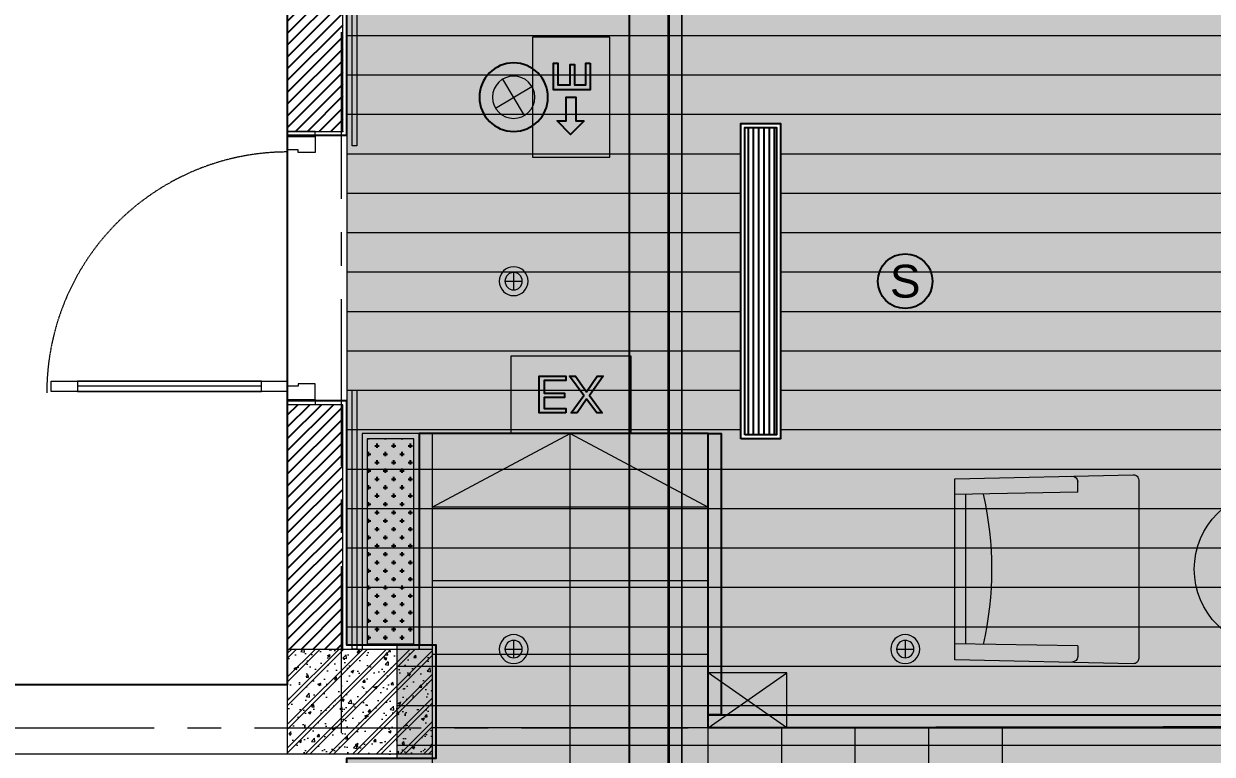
# Model space of a CAD drawing. Header units: millimetres. Extents: x -343543 to 400519, y -115663 to 104219.
# Drawn here: x -255463 to -250941, y -44100 to -41321 of the extents above; entities that cross this region are included whole.
import ezdxf
from ezdxf.enums import TextEntityAlignment as Align
from ezdxf.xclip import XClip

# ---------------------------------------------------------------- set-up
doc = ezdxf.new("R2010")
doc.units = ezdxf.units.MM
doc.header["$XCLIPFRAME"] = 0
for name, pattern in [("$0$02'TUONG Xay$0$HIDDEN", [0.375, 0.25, -0.125]), ('HIDDEN2', [0.1875, 0.125, -0.0625]), ('XREF MAT BANG TUONG XAY$0$01.Xref _MB T2-Mai$0$$0$HIDDEN', [9.524999999999999, 6.35, -3.175]), ('XREF MAT BANG TUONG XAY$0$CENTER', [50.800000000000004, 31.75, -6.35, 6.35, -6.35])]:
    doc.linetypes.add(name, pattern=pattern)
doc.layers.get('0').update_dxf_attribs({"color": 231, "lineweight": 0})
doc.layers.get('DefPoints').update_dxf_attribs({"color": 191})
for name, color, linetype, lineweight in [('1-INNO-E-Emergency', 1, 'EME', 5), ('A-CLNG', 157, 'Continuous', 25), ('A-OPEN', 20, 'Continuous', 9), ('A-PATT', 252, 'Continuous', 9), ('A-SYMBOLS', 10, 'Continuous', 13), ('E-EX', 3, 'Continuous', 25), ('fix lighting', 2, 'Continuous', 5), ('ID-lighting loose', 2, 'Continuous', 5), ('SME-MEP-XREF-ARCH', 8, 'Continuous', 5), ('XREF MAT BANG TUONG XAY$0$$0$A-FINE', 8, 'Continuous', 25), ('XREF MAT BANG TUONG XAY$0$01.Xref _MB T1$0$A-WALL-INT', 8, 'Continuous', 9), ('XREF MAT BANG TUONG XAY$0$01.Xref _MB T2-Mai$0$$0$A-DOOR', 8, 'Continuous', 9), ('XREF MAT BANG TUONG XAY$0$01.Xref _MB T2-Mai$0$$0$A-FNSH', 8, 'Continuous', 9), ('XREF MAT BANG TUONG XAY$0$01.Xref _MB T2-Mai$0$$0$A-HIDD-LO', 8, 'XREF MAT BANG TUONG XAY$0$01.Xref _MB T2-Mai$0$$0$HIDDEN', 9), ('XREF MAT BANG TUONG XAY$0$01.Xref _MB T2-Mai$0$A-FURN', 8, 'Continuous', 5), ('XREF MAT BANG TUONG XAY$0$01.Xref _MB T2-Mai$0$A-SYMBOLS', 8, 'Continuous', 13), ('XREF MAT BANG TUONG XAY$0$A-FINE', 8, 'Continuous', 25), ('XREF MAT BANG TUONG XAY$0$A-GRID', 8, 'XREF MAT BANG TUONG XAY$0$CENTER', 15), ('XREF MAT BANG TUONG XAY$0$A-WALL-INT', 8, 'Continuous', 9), ('XREF MAT BANG TUONG XAY$0$xref_IKIGAI_Cot$0$A-FNSH', 8, 'Continuous', 9), ('XREF MAT BANG TUONG XAY$0$xref_IKIGAI_Cot$0$A-PATT', 8, 'Continuous', 5)]:
    doc.layers.add(name, color=color, linetype=linetype, lineweight=lineweight)
doc.layers.add('A-BaoChay', color=4, linetype='Continuous', lineweight=25, true_color=0x00ffff)
for name, color, linetype in [('A-TEXT', 255, 'Continuous'), ('AC - SAG', 160, 'Continuous'), ('XREF MAT BANG TUONG XAY$0$A-FNSH', 8, 'Continuous'), ('XREF MAT BANG TUONG XAY$0$A-FURN', 8, 'Continuous'), ('XREF MAT BANG TUONG XAY$0$A-PATT', 8, 'Continuous')]:
    doc.layers.add(name, color=color, linetype=linetype)
doc.styles.add('LHP', font='arial.ttf')
doc.styles.add('ROMANSssss', font='vntimeh.shx', dxfattribs={"width": 0.7})
doc.linetypes.add('EME', pattern='A,2463.214661,-165.6529,["E",ROMANSssss,S=300,R=360,X=0,Y=-153.361507],-321.423057,2528.257516', length=5478.548134000001)

# ---------------------------------------------------------------- blocks, each defined once
blk = doc.blocks.new('XREF MAT BANG TUONG XAY$0$xref_IKIGAI_Cot')
at = {"layer": 'XREF MAT BANG TUONG XAY$0$xref_IKIGAI_Cot$0$A-PATT'}
h = blk.add_hatch(dxfattribs=at)
h.set_pattern_fill('BT-01', color=8, scale=15, pattern_type=2)
h.set_pattern_definition([(49.99999999999999, (330, 180.0000000000013), (107.589027390113, -9.412820247389266), [11.25, -123.75]), (355, (330, 180.0000000000013), (-20.81270004195, 112.8288200550018), [9, -99]), (100.4514, (338.9657520000001, 179.2155990000012), (86.77640725710323, 103.415931309143), [9.5610285, -105.1713168]), (46.18420000000001, (330, 210.0000000000013), (160.0861572938467, -24.82785214935271), [16.875, -185.625]), (96.6356, (343.3405117500001, 207.9310039500012), (140.1994058323055, 146.1176806350663), [14.3415432, -157.75695]), (351.1842, (330, 210.0000000000013), (140.1992917700441, 146.1177901387987), [13.5, -148.5]), (21, (345, 202.5000000000013), (89.53605781776925, -60.39283359980082), [11.25, -123.75]), (326.0000000000001, (345, 202.5000000000013), (36.49729978823726, 108.772506757028), [9, -99]), (71.4514, (352.46133495, 197.4672591000013), (126.0333942872235, 48.37957450649286), [9.5610285, -105.1713168]), (37.50000000000001, (330, 180.0000000000013), (1.8239782975936, 49.93407807469672), [0, -97.8, 0, -100.5, 0, -99.375]), (7.499999999999999, (330, 180.0000000000013), (39.46043061632229, 59.16175678235403), [0, -57.3, 0, -95.55, 0, -37.875]), (327.5, (296.5500000000002, 180.0000000000013), (80.07336542586135, -3.383230760156963), [0, -37.5, 0, -117, 0, -155.25]), (317.5, (281.5500000000002, 180.0000000000013), (87.47792540135794, 15.01574734984766), [0, -48.75, 0, -77.69999999999999, 0, -110.25]), (45, (330, 180.0000000000013), (-45.07805730064241, 45.07805730064241), []), (45, (330, 198.3750000000013), (-45.07805730064241, 45.07805730064241), [])])
h.paths.add_polyline_path([(8394.99999848369, -43700.0000021401), (8944.99999848369, -43700.0000021401), (8944.99999848369, -44100.0000021401), (8394.99999848369, -44100.0000021401)])
at = {"layer": 'XREF MAT BANG TUONG XAY$0$A-GRID', "color": 8, "ltscale": 20}
for points in [[(8600.000000000018, -54179.12710625317), (8600.000000000018, -27075.5645158748)], [(-2907.525181142613, -44000), (42750.0013740146, -44000)]]:
    blk.add_lwpolyline(points, dxfattribs=at)
at = {"layer": 'XREF MAT BANG TUONG XAY$0$xref_IKIGAI_Cot$0$A-FNSH', "color": 8}
for p, q in [((9994.99999848369, -44000.00010076491), (10294.99999848369, -43790.00010076491)), ((10294.99999848369, -44000.00010076491), (9994.99999848369, -43790.00010076491))]:
    blk.add_line(p, q, dxfattribs=at)
at = {"layer": 'XREF MAT BANG TUONG XAY$0$xref_IKIGAI_Cot$0$A-FNSH', "color": 8, "elevation": 2.819613635020082e-10}
blk.add_lwpolyline([(8394.99999848369, -43700.0000021401), (8944.99999848369, -43700.0000021401), (8944.99999848369, -44100.0000021401), (8394.99999848369, -44100.0000021401)], close=True, dxfattribs=at)
at = {"layer": 'XREF MAT BANG TUONG XAY$0$xref_IKIGAI_Cot$0$A-FNSH', "color": 8}
blk.add_lwpolyline([(9994.99999848369, -44000.00010076491), (10294.99999848369, -44000.00010076491), (10294.99999848369, -43790.00010076491), (9994.99999848369, -43790.00010076491)], close=True, dxfattribs=at)
blk = doc.blocks.new('*U159')
at = {"color": 8}
blk.add_line((-70.00000000000068, -99.99999999999956), (-70.00000000000819, -800.0000001660585), dxfattribs=at)
for points in [[(-1020.000000166058, 105.0000002780025), (-960.0000001660583, 105.0000002780022), (-960.0000001660587, 40.00000000000881), (-970.0000001660587, 40.00000000000886), (-970.000000166059, 8.919129299178178e-12), (-1020.000000166059, 9.19486963903455e-12)], [(-19.99999999999932, 105.0000002779934), (-79.99999999999909, 105.0000002779937), (-79.99999999999977, 40.0000000000005), (-69.99999999999977, 40.00000000000043), (-70, 4.315112108875664e-13), (-20, 1.273491616007914e-13)], [(-50, 2.899511945715738e-13), (-50.00000000000909, -900.0000001660585), (-90.0000000000091, -900.0000001660585), (-90, 5.304386630579539e-13)], [(-50.00000000000045, -99.99999999999969), (-90.00000000000068, -99.99999999999952), (-90.00000000000819, -800.0000001660585), (-50.00000000000819, -800.0000001660585)]]:
    blk.add_lwpolyline(points, close=True, dxfattribs=at)
at = {"layer": 'XREF MAT BANG TUONG XAY$0$01.Xref _MB T2-Mai$0$$0$A-FNSH', "color": 8}
for points in [[(-1020.000000166058, 105.0000002780025), (-1040.000000166058, 105.0000002780026), (-1040.000000166059, 9.293797091204938e-12), (-1020.000000166059, 9.19486963903455e-12)], [(-19.99999999999932, 105.0000002779934), (6.821210263296962e-13, 105.0000002779933), (0, 0), (-20, 1.273491616007914e-13)]]:
    blk.add_lwpolyline(points, close=True, dxfattribs=at)
at = {"layer": 'XREF MAT BANG TUONG XAY$0$01.Xref _MB T2-Mai$0$$0$A-HIDD-LO', "color": 8, "ltscale": 0.3}
blk.add_arc((-45.0000000041516, 2.510084768343182e-13), 916.6666668188878, 179.9999999999994, 270, dxfattribs=at)
blk = doc.blocks.new('XREF MAT BANG TUONG XAY$0$01.Xref _MB T2-Mai$0$thang bo T2')
at = {"layer": 'XREF MAT BANG TUONG XAY$0$01.Xref _MB T2-Mai$0$A-FURN', "color": 8}
for p, q in [((1049.999617617141, 1219.999926021075), (-50.00000306394941, 1219.999926021075)), ((-50.00000306394941, 1219.999926021075), (-50.00000100457692, 400)), ((-3.063949407078326e-06, 1219.999458736696), (2.385859261266887e-06, -950.0005645014826)), ((1050.000002260364, 1219.999499695878), (1050.000002260364, 99.9994996958776)), ((1050.000002260364, 939.9994996958776), (-2.360669896006584e-06, 939.9994996958776)), ((1050.000002260364, 659.9994996958776), (2.260363544337451e-06, 659.9994996958776)), ((1050.000002260364, 379.9994996958776), (2.260363544337451e-06, 379.9994996958776)), ((1050.000002260364, 99.9994996958776), (2.260363544337451e-06, 99.9994996958776))]:
    blk.add_line(p, q, dxfattribs=at)
at = {"layer": 'XREF MAT BANG TUONG XAY$0$01.Xref _MB T2-Mai$0$A-FURN', "color": 8, "elevation": -3.92686548939536e-10}
for points in [[(1050.000002260291, -900.000552014295), (1050.000002260291, 99.99944798570505)], [(5250.000002260291, -900.000552014295), (5250.000002260291, 99.99944798570505), (1050.000002260291, 99.99944798570505)], [(1330.000002260291, -900.000552014295), (1330.000002260291, 99.99944798570505)], [(1610.000002260291, -900.000552014295), (1610.000002260291, 99.99944798570505)], [(1890.000002260291, -900.000552014295), (1890.000002260291, 99.99944798570505)], [(2170.000002260291, -900.000552014295), (2170.000002260291, 99.99944798570505)]]:
    blk.add_lwpolyline(points, dxfattribs=at)
at = {"layer": 'XREF MAT BANG TUONG XAY$0$01.Xref _MB T2-Mai$0$A-SYMBOLS', "color": 8, "ltscale": 500}
for points, elevation in [([(-2.360669896006584e-06, 939.9994996958776), (525.000002260349, 1219.999926021075), (1050.000002260364, 939.9994996958776)], -2.188071040305039e-10), ([(5250.000002260291, -400.000552014295), (525.000002260349, -400.000552014295), (525.000002260349, 1219.999926021075)], -3.92686548939536e-10)]:
    blk.add_lwpolyline(points, dxfattribs=dict(at, elevation=elevation))
blk = doc.blocks.new('XREF MAT BANG TUONG XAY$0$nnnngf')
at = {"layer": 'XREF MAT BANG TUONG XAY$0$01.Xref _MB T1$0$A-WALL-INT', "color": 8}
for points in [[(-72.5021859338558, 1420.000418771473), (-90.5021859338558, 1420.000418771473), (-90.5021859341723, -49.99996548594208), (-72.5021859341723, -49.99996548594208)], [(-72.49999511547139, -979.9997063299743), (-90.49999511547139, -979.9997063299743), (-90.4999951157879, -1964.999583983117), (-72.4999951157879, -1964.999583983117)]]:
    blk.add_lwpolyline(points, close=True, dxfattribs=at)
blk = doc.blocks.new('*U251')
at = {"layer": 'XREF MAT BANG TUONG XAY$0$A-PATT'}
h = blk.add_hatch(dxfattribs=at)
h.set_pattern_fill('ANSI31', color=8, scale=10)
h.set_pattern_definition([(45, (36976.78975976033, -11293.56439682681), (-22.45064030267288, 22.45064030267288), [])])
h.paths.add_polyline_path([(-38.69831128977239, 47.5), (1491.301810518271, 47.5), (1491.301810518271, -162.5), (-38.69831128977239, -162.5)])
at = {"layer": 'XREF MAT BANG TUONG XAY$0$A-WALL-INT', "color": 8}
blk.add_lwpolyline([(-38.69831128977239, 47.5), (1491.301810518271, 47.5), (1491.301810518271, -162.5), (-38.69831128977239, -162.5)], close=True, dxfattribs=at)
blk = doc.blocks.new('*U256')
at = {"layer": 'XREF MAT BANG TUONG XAY$0$A-PATT'}
h = blk.add_hatch(dxfattribs=at)
h.set_pattern_fill('ANSI31', color=8, scale=10)
h.set_pattern_definition([(45, (36376.78950572913, -11293.56439682681), (-22.45064030267288, 22.45064030267288), [])])
h.paths.add_polyline_path([(-38.69831128977239, 47.5), (891.301556487073, 47.5), (891.301556487073, -162.5), (-38.69831128977239, -162.5)])
at = {"layer": 'XREF MAT BANG TUONG XAY$0$A-WALL-INT', "color": 8}
blk.add_lwpolyline([(-38.69831128977239, 47.5), (891.301556487073, 47.5), (891.301556487073, -162.5), (-38.69831128977239, -162.5)], close=True, dxfattribs=at)
blk = doc.blocks.new('XREF MAT BANG TUONG XAY$0$NNNN')
at = {"layer": 'XREF MAT BANG TUONG XAY$0$A-FURN', "color": 8, "xscale": -1, "rotation": 270}
for name, p in [('*U251', (162.5012265083042, 5666.42670492726)), ('*U256', (162.4939065321068, 3696.426824423026))]:
    blk.add_blockref(name, p, dxfattribs=at)
blk = doc.blocks.new('XREF MAT BANG NOI THAT$0$YLD.Studio-05-90')
at = {"color": 8}
for p, q in [((-292.7676709034349, 231.4373048227299), (-284.2500000005966, 700.0000000000382)), ((291.5726442315936, 231.437304822728), (284.2499999982392, 700.0000000000382)), ((-285.0025550453429, 658.6014505538606), (284.8969717962245, 658.6014505539388)), ((-292.7676709034349, 231.4373048227299), (-333.3883163634309, 231.4373048227335)), ((291.5726442315936, 231.437304822728), (332.1932896915896, 231.4373048227335))]:
    blk.add_line(p, q, dxfattribs=at)
blk.add_lwpolyline([(-339.5449381405415, -4.18367562815547e-11), (339.5449381405415, 4.18367562815547e-11, 0.420818003117986), (359.539877561896, 20.44988613707392), (344.2499999982392, 700.0000000000382), (-344.2500000005966, 700.0000000000382), (-359.5398775619033, 20.44988613692112, 0.4208180031170397)], format="xyb", close=True, dxfattribs=at)
for centre, radius, start, end in [((4.981848178431392e-08, 1879.560413497307), 1319.560413497308, 257.4724811155225, 282.5152439754241), ((-332.2383140208913, 253.4605851472861), 22.05328505329116, 178.8252031633398, 267.0108680297234), ((331.0432873490499, 253.4605851472861), 22.05328505329116, 272.9891319702766, 1.174796836660204)]:
    blk.add_arc(centre, radius, start, end, dxfattribs=at)
blk = doc.blocks.new('XREF MAT BANG NOI THAT')
at = {"color": 8}
blk.add_circle((12144.9330427736, -43396.10716860139), 300, dxfattribs=at)
at = {"color": 8, "xscale": -1.000000000000001, "rotation": 90}
blk.add_blockref('XREF MAT BANG NOI THAT$0$YLD.Studio-05-90', (11633.39436913523, -43396.10716860138), dxfattribs=at)
blk = doc.blocks.new('01.Xref _MB T1')
at = {"layer": 'XREF MAT BANG TUONG XAY$0$A-FURN'}
h = blk.add_hatch(dxfattribs=at)
h.set_pattern_fill('CROSS', color=8, scale=5)
h.set_pattern_definition([(0, (0, 0), (31.75, 31.75), [15.875, -47.625]), (90, (7.9375, -7.9375), (-31.75, 31.75), [15.875, -47.625])])
h.paths.add_polyline_path([(8874.99072391511, -42900.00001809567), (8698.009158066809, -42900.00007022776), (8698.009158066809, -43680.00012407803), (8874.99072391511, -43680.00007194594)])
at = {"color": 8}
blk.add_line((8395.008002219314, -42770.00014514713), (8395.009153865947, -41730.00014498008), dxfattribs=at)
at = {"layer": 'XREF MAT BANG TUONG XAY$0$$0$A-FINE', "color": 8, "elevation": -2.932210918976478e-10}
blk.add_lwpolyline([(16055.98893388163, -43990.3656428094), (9994.988816762252, -44000.00001075099), (9994.988435383973, -42880.00007611902), (8894.990413692241, -42880.00007611902), (8894.988816724584, -43685.00003011007)], dxfattribs=at)
at = {"layer": 'XREF MAT BANG TUONG XAY$0$01.Xref _MB T2-Mai$0$$0$A-FNSH', "color": 8}
for points in [[(8395.015853652207, -44099.99765926621), (2899.996874775345, -44099.99752791682), (2899.989023019618, -33499.99620228875), (8509.988291095913, -33499.99620415812)], [(8395.015853708042, -43834.99765926621), (3164.996874775345, -43834.99752797266), (3164.989023019618, -33764.9962023691), (8509.988291015557, -33764.99620415812)]]:
    blk.add_lwpolyline(points, dxfattribs=at)
at = {"layer": 'XREF MAT BANG TUONG XAY$0$01.Xref _MB T2-Mai$0$A-FURN', "color": 8, "elevation": -3.009366601623549e-10}
for points in [[(8894.99072391511, -42880.00001220442), (8678.009158066809, -42880.000076119), (8678.009158066809, -43700.00012996928), (8894.99072391511, -43700.0000660547)], [(8874.99072391511, -42900.00001809567), (8698.009158066809, -42900.00007022776), (8698.009158066809, -43680.00012407803), (8874.99072391511, -43680.00007194594)]]:
    blk.add_lwpolyline(points, close=True, dxfattribs=at)
at = {"layer": 'XREF MAT BANG TUONG XAY$0$A-FINE', "color": 8}
blk.add_lwpolyline([(3164.996874775345, -43834.99752797266), (8395.000766198256, -43834.99752797266), (8395.000766198256, -33764.99620411963), (3164.996874775345, -33764.99620411963)], close=True, dxfattribs=at)
at = {"layer": 'XREF MAT BANG TUONG XAY$0$A-FNSH', "color": 8}
for points in [[(8395.009137252826, -41745.00014494042), (8620.009153865947, -41745.00039413723), (8620.009154429965, -40315.00000987992), (8809.99073713382, -40315.00000987931), (8809.990736569802, -39785.00000791132), (8620.000760896932, -39785.00004169786), (8620.000037115475, -35715.00001075099), (8809.990727112749, -35715.00001075099), (8809.990727112745, -35285.00001075099), (8620.000803296876, -35285.00001075099), (8620.011626220126, -30914.9994888842), (8709.988493880533, -30914.9991808176), (8709.997989945146, -30824.99967373877), (14498.31369066737, -30824.99963923325), (14498.30395998919, -30504.99946538501)], [(8395.011098544019, -48714.99992025318), (8620.008387639507, -48714.99979930629), (8620.008388308692, -44115.00001285342), (8959.99072594937, -44115.00001199957), (8959.990725949378, -43685.0000077256), (8620.009153734343, -43685.0001248038), (8620.009153521652, -42755.00013523795), (8395.007992305727, -42755.00028315607)]]:
    blk.add_lwpolyline(points, dxfattribs=at)
at = {"layer": 'XREF MAT BANG TUONG XAY$0$A-FURN', "color": 8}
blk.add_lwpolyline([(10044.99073026911, -43950.00055415439), (9994.990728209737, -43950.00055415439), (9994.990728209737, -42880.00007611902), (10044.99073026911, -42880.00007611902)], close=True, dxfattribs=at)
at = {"layer": 'XREF MAT BANG TUONG XAY$0$A-FURN', "color": 8, "elevation": -2.932210918976478e-10}
blk.add_lwpolyline([(16064.99939583792, -44000.00055415439), (9994.990728209737, -44000.00055415439), (9994.990728209737, -43950.00055415439), (16055.99939583792, -43950.00055415439), (16055.99939583792, -44000.00055415439)], dxfattribs=at)
at = {"color": 8}
ref = blk.add_blockref('XREF MAT BANG TUONG XAY$0$xref_IKIGAI_Cot', (-0.009273172880057245, -1.07509913505055e-05), dxfattribs=at)
XClip(ref).set_block_clipping_path([(-5181.149416777484, -58156.12518449636), (44638.32758750307, -24933.26505126614)])
at = {"layer": 'XREF MAT BANG TUONG XAY$0$01.Xref _MB T2-Mai$0$$0$A-DOOR', "color": 8, "extrusion": (1.423519046342826e-14, -2.819433481905707e-13, -1), "xscale": -1, "zscale": -1, "rotation": 89.99996233315277}
blk.add_blockref('*U159', (-8395.008002166796, -42770.00014514712, 1.217822158088682e-08), dxfattribs=at)
at = {"layer": 'XREF MAT BANG TUONG XAY$0$A-FURN', "color": 8}
for name, p in [('XREF MAT BANG TUONG XAY$0$NNNN', (8395.007927357641, -47357.72852602434)), ('XREF MAT BANG TUONG XAY$0$01.Xref _MB T2-Mai$0$thang bo T2', (8944.990725949374, -44100.0000021401))]:
    blk.add_blockref(name, p, dxfattribs=at)
at = {"layer": 'XREF MAT BANG TUONG XAY$0$A-FURN', "color": 8, "xscale": -1}
for p in [(8567.509155977143, -41735.0004286513), (8567.509160178048, -41735.0004286513)]:
    blk.add_blockref('XREF MAT BANG TUONG XAY$0$nnnngf', p, dxfattribs=at)
at = {"layer": 'A-PATT', "color": 8}
blk.add_blockref('XREF MAT BANG NOI THAT', (0, 0), dxfattribs=at)
blk = doc.blocks.new('A$C1bd1283e')
at = {"color": 0, "linetype": 'ByBlock'}
for p, q in [((-11.66726188957364, -11.66726188958091), (11.66726188957455, 11.66726188957273)), ((-11.66726188957364, 11.66726188957819), (11.66726188957909, -11.66726188958091))]:
    blk.add_line(p, q, dxfattribs=at)
for radius, start, end in [(27.49999999999998, 315, 135), (27.49999999999998, 135, 315), (16.50000000000002, 135, 315), (16.50000000000001, 315, 135)]:
    blk.add_arc((0, -1.818989403545856e-12), radius, start, end, dxfattribs=at)
blk = doc.blocks.new('dau bao khoi')
blk.add_circle((-5.820766091346741e-11, -2.328306436538696e-10), 104)
at = {"layer": 'A-TEXT', "ltscale": 5, "style": 'LHP'}
blk.add_text('S', height=125, dxfattribs=at).set_placement((-5.820766091346741e-11, -2.328306436538696e-10), align=Align.MIDDLE_CENTER)
blk = doc.blocks.new('TanTang2Ikigai')
at = {"layer": 'A-PATT'}
h = blk.add_hatch(dxfattribs=at)
h.set_pattern_fill('_USER', color=256, scale=150, pattern_type=0)
h.set_pattern_definition([(0, (8810.000009742613, 9784.999996961255), (0, 150), [])])
h.paths.add_polyline_path([(19879.99975337857, 19175.000092535), (16409.99954162058, 19175.00009405346), (16409.9995415812, 19085.00021051546), (16079.99950443911, 19085.00102780714), (16079.99972728922, 19174.98180741461), (8710.007263118507, 19175.00006024143), (8709.99776704776, 19085.00021051938), (8620.020898092695, 19085.0004333598), (8620.010075169661, 14715), (8810.000000285627, 14715), (8810.000000285625, 14285), (8620.010037891268, 14285), (8620.010034083889, 10215.00000017218), (8810.009282919229, 10215.00032366193), (8810.000009752894, 9785.00032045762), (9895.009661624088, 9785.000272654623), (9895.009661624088, -2.918847409411683), (16080.00005637697, -2.918847409411683), (16080.00005637697, 415.0024391418556), (16510.00881476155, 415.0024391418556), (16510.00880951956, 0.0006097426594351418), (20000.15065975596, 0.0001263918820768595), (20180.22286785294, 9220.000000171407), (20180.22286785294, 9784.998780686277), (19879.99974640767, 9784.998822617337)])
h.paths.add_polyline_path([(16080.00005637697, 10215.00000017218), (16510.00005637697, 10215.00000017218), (16510.00005637697, 9685.000000172178), (16080.00005637697, 9685.000000172178)], flags=16)
h.paths.add_polyline_path([(31379.99137341086, 14285), (31190.0014110165, 14285), (31190.00141101649, 14715), (31379.99133613246, 14715), (31379.98051320943, 19085.0004333598), (31290.00364425436, 19085.00021051938), (31289.99414818362, 19175.00006024143), (23920.00168401291, 19174.98180741461), (23920.00190686301, 19085.00102780714), (23590.00186972092, 19085.00021051546), (23590.00186968154, 19175.00009405346), (20120.00165792356, 19175.000092535), (20120.00166489445, 9784.998822617337), (20180.22286785294, 9784.998780686277), (20180.22286785294, 9220.000000171407), (20000.07568270351, 0.00067302420939086), (23490.08622980268, 0.001892509528261144), (23490.01125275023, 415.0024391418556), (23920.00135492515, 415.0024391418556), (23920.00135492515, 0.002439141855575144), (30104.99174967804, 0.002439141855575144), (30104.99174967804, 9785.000272654623), (31190.00140154923, 9785.00032045762), (31189.9921283829, 10215.00032366193), (31379.99137721824, 10215.00000017218)])
h.paths.add_polyline_path([(23920.00135492516, 10215.00000017218), (23920.00135492516, 9685.000000172178), (23490.00135492516, 9685.000000172178), (23490.00135492516, 10215.00000017218)], flags=16)
h = blk.add_hatch(dxfattribs=at)
h.set_pattern_fill('AR-SAND', color=256, scale=5, angle=45)
h.set_pattern_definition([(82.50000000000001, (0.00927317286550533, 50000.00001075099), (-178.6906743565247, 167.3767445615145), [0, -193.0399999999998, 0, -215.8999999999998, 0, -206.3749999999998]), (52.49999999999999, (0.00927317286550533, 50000.00001075099), (-94.50546386424506, 412.3664256723672), [0, -104.14, 0, -173.99, 0, -66.67500000000001]), (12.5, (-110.4478771162851, 49889.54286046184), (279.149912916269, 280.1661559482861), [0, -63.5, 0, -228.6, 0, -298.45]), (2.499999999999997, (-110.4478771162851, 49889.54286046184), (191.1405545806998, 348.7753907812054), [0, -31.75, 0, -149.86, 0, -171.45])])
h.paths.add_polyline_path([(9895.009661624088, 9785.000272654623), (9895.009661624077, 0.002439141855575144), (16080.00005637696, 0), (16080.00005637697, 415.0024391418556), (16510.00881476155, 415.0024391418556), (16510.00881476155, 0.0006097426594351418), (20000.00070565106, -0.0006097426594351418), (20000.00070565106, 9784.998780686277), (19879.99974640767, 9784.998822617337), (19879.99975337857, 19175.000092535), (16409.99954162058, 19175.00009405346), (16409.9995415812, 19085.00021051546), (16079.99950443911, 19085.00102780714), (16079.99972728922, 19174.98180741461), (8710.007263118507, 19175.00006024143), (8709.99776704776, 19085.00021051938), (8620.020898092695, 19085.0004333598), (8620.010075169661, 14715), (8810.000000285627, 14715), (8810.000000285625, 14285), (8620.010037891267, 14285), (8620.01003408389, 10215.00000017218), (8810.009282919229, 10215.00032366193), (8810.000009752892, 9785.00032045762)])
h.paths.add_polyline_path([(30104.99174967804, 9785.000272654623), (30104.99174967804, 0), (23920.00135492515, 0), (23920.00135492515, 415.0024391418556), (23490.01125275023, 415.0024391418556), (23490.01125275023, 0.002439141855575144), (20000.15065975596, 0.0001263918820768595), (20000.00070565106, 9220.000000171407), (20000.00070565106, 9784.998780686277), (20120.00166489445, 9784.998822617337), (20120.00165792356, 19175.000092535), (23590.00186968154, 19175.00009405346), (23590.00186972092, 19085.00021051546), (23920.00190686301, 19085.00102780714), (23920.00168401291, 19174.98180741461), (31289.99414818362, 19175.00006024143), (31290.00364425436, 19085.00021051938), (31379.98051320943, 19085.0004333598), (31379.99133613246, 14715), (31190.0014110165, 14715), (31190.0014110165, 14285), (31379.99137341086, 14285), (31379.99137721823, 10215.00000017218), (31189.9921283829, 10215.00032366193), (31190.00140154923, 9785.00032045762)])
h.paths.add_polyline_path([(16510.00005637697, 10215.00000017218), (16080.00005637697, 10215.00000017218), (16080.00005637697, 9685.000000172178), (16510.00005637697, 9685.000000172178)], flags=16)
h.paths.add_polyline_path([(23490.00135492516, 10215.00000017218), (23920.00135492516, 10215.00000017218), (23920.00135492516, 9685.000000172178), (23490.00135492516, 9685.000000172178)], flags=16)
h = blk.add_hatch(dxfattribs=at)
h.set_pattern_fill('_USER', color=256, scale=150, pattern_type=0)
h.set_pattern_definition([(0, (8620.018434427817, 9784.999996877537), (0, 150), [])])
h.paths.add_polyline_path([(9895.009661624088, 9784.999997439394), (8620.018434427817, 9784.999996877537), (8620.020299720301, 6315.000010160293), (8809.99999848369, 6314.999870208863), (8809.99999848369, 5884.999997859901), (8620.01766148375, 5884.999997859901), (8620.01766148375, 315.0024392790729), (8710, 315.0024392790729), (8710.000000000002, 0), (9895.009661624077, 0.002439141855575144)])
h.paths.add_polyline_path([(31380.00194751889, 9785.000000172178), (30105.01048371102, 9785.000000172178), (30105.01048371102, 0.002439130868879147), (31290.00141130213, 0.002439152842271142), (31290.00141130213, 315.0024392790729), (31379.99818269029, 315.0024392790729), (31379.9981820247, 5884.999997859901), (31190.00141281844, 5884.999997859901), (31190.00141281844, 6315.000007102986), (31380.00012730347, 6314.999890024767)])
edge = h.paths.add_edge_path()
edge.add_line((9845.009661624088, 9784.99999735126), (9845.009661624077, -2.918847409411683))
at = {"layer": 'A-PATT', "ltscale": 0.5}
h = blk.add_hatch(dxfattribs=at)
h.set_pattern_fill('AR-SAND', color=256, scale=2, angle=45)
h.set_pattern_definition([(82.50000000000001, (0.00927317286550533, 50000.00001075099), (-71.47626974260986, 66.9506978246058), [0, -77.21599999999995, 0, -86.35999999999994, 0, -82.54999999999994]), (52.49999999999999, (0.00927317286550533, 50000.00001075099), (-37.80218554569802, 164.9465702689469), [0, -41.65600000000001, 0, -69.596, 0, -26.67]), (12.5, (-44.17358694279473, 49955.81715063533), (111.6599651665076, 112.0664623793145), [0, -25.4, 0, -91.44, 0, -119.38]), (2.499999999999997, (-44.17358694279473, 49955.81715063533), (76.45622183227991, 139.5101563124821), [0, -12.7, 0, -59.944, 0, -68.58])])
h.paths.add_polyline_path([(9895.009661624088, 9784.999997439394), (8620.018434427817, 9784.999996877537), (8620.020299720301, 6315.000010160293), (8809.99999848369, 6314.999870208863), (8809.99999848369, 5884.999997859901), (8620.01766148375, 5884.999997859901), (8620.01766148375, 315.0024392790729), (8710, 315.0024392790729), (8710.000000000002, 0), (9895.009661624077, 0.002439141855575144)])
h.paths.add_polyline_path([(31380.00194751889, 9785.000000172178), (30105.01048371102, 9785.000000172178), (30105.01048371102, 0.002439130868879147), (31290.00141130213, 0.002439152842271142), (31290.00141130213, 315.0024392790729), (31379.99818269029, 315.0024392790729), (31379.9981820247, 5884.999997859901), (31190.00141281844, 5884.999997859901), (31190.00141281844, 6315.000007102986), (31380.00012730347, 6314.999890024767)])
edge = h.paths.add_edge_path()
edge.add_line((9845.009661624088, 9784.99999735126), (9845.009661624077, -2.918847409411683))
at = {"layer": 'A-CLNG', "color": 8, "linetype": "$0$02'TUONG Xay$0$HIDDEN"}
blk.add_line((9695.009661624088, 9784.99999735126), (9695.009661624077, -2.918847409411683), dxfattribs=at)
at = {"layer": 'fix lighting', "linetype": 'HIDDEN2', "const_width": 10}
blk.add_lwpolyline([(9845.009661624088, 9784.99999735126), (9845.009661624077, -2.918847409411683)], dxfattribs=at)
at = {"layer": 'SME-MEP-XREF-ARCH'}
blk.add_lwpolyline([(9895.009661624088, 9785.000272654623), (9895.009661624077, 0.002439141855575144), (16080.00005637696, 0)], dxfattribs=at)
blk.add_lwpolyline([(9895.009661624088, 9784.999997439394), (8620.018434427817, 9784.999996877537), (8620.020299720301, 6315.000010160293), (8809.99999848369, 6314.999870208863), (8809.99999848369, 5884.999997859901), (8620.01766148375, 5884.999997859901), (8620.01766148375, 315.0024392790729), (8710, 315.0024392790729), (8710.000000000002, 0), (9895.009661624077, 0.002439141855575144)], close=True, dxfattribs=at)
at = {"layer": 'A-BaoChay', "color": 1}
blk.add_blockref('dau bao khoi', (10745.00742263082, 7700.001219720631), dxfattribs=at)
at = {"layer": 'fix lighting', "xscale": 2, "yscale": 2, "zscale": 2, "rotation": 315}
for p in [(9255.018772676822, 7700.001219720405), (9255.018772676822, 6300.001219720405), (10745.00966162375, 6300.001219720398)]:
    blk.add_blockref('A$C1bd1283e', p, dxfattribs=at)
blk = doc.blocks.new('Den downligh su co')
at = {"layer": '1-INNO-E-Emergency'}
h = blk.add_hatch(color=1, dxfattribs=at)
h.dxf.hatch_style = 1
h.paths.add_polyline_path([(-51.26524163608701, 51.2652416361384), (0, 6.048139766789973e-11), (51.26524163605427, 51.2652416359947, 0.4142135623730951)])
h.paths.add_polyline_path([(0, 6.048139766789973e-11), (-51.26524163597423, -51.2652416358892, 0.4142135623730951), (51.26524163595604, -51.26524163603472)])
at = {"layer": '1-INNO-E-Emergency', "color": 1}
for points in [[(-51.26524163608701, 51.2652416361384), (51.26524163595604, -51.26524163603472)], [(-51.26524163597423, -51.2652416358892), (51.26524163605427, 51.2652416359947)]]:
    blk.add_lwpolyline(points, dxfattribs=at)
blk.add_circle((0, 6.048139766789973e-11), 72.50000000000001, dxfattribs=at)
at = {"layer": 'DefPoints', "ltscale": 5}
blk.add_circle((-1.818989403545856e-11, -1.227817847393453e-11), 117.174504947074, dxfattribs=at)
blk = doc.blocks.new('KH VIDIFI NHA XE_dwg_KH VIDIFI NHA XE_dwg_INNO_E_ĐÈN_EXIT THOÁT HIỂM1 - ELC_EmergencyExit-1904534-MẶT BẰNG ĐÈN EXIT_ SỰ CỐ TẦNG HẦM-2156726-DANH MỤC KÝ HIỆU SỬ DỤNG TRONG BẢN VẼ-2855094-KÍ HIỆU BẢN VẼ')
h = blk.add_hatch(color=256)
h.paths.add_polyline_path([(-75.0828018267388, 122.4647679806454), (-0.8938346137321789, 122.4647679806454), (-0.8938346137376358, 110.3506811714032), (-61.50604102338475, 110.3506811714032), (-61.50604102338475, 78.8347905197006), (-4.750729468415738, 78.83479051967441), (-4.750729468415738, 66.90504660067381), (-61.55055499322916, 66.90504660069126), (-61.5505549932499, 31.82803836123494), (-0.8938346137321789, 31.82803836123494), (-0.8938346137321789, 19.80926650252368), (-75.0828018267388, 19.80926650252368)], flags=0)
h.paths.add_polyline_path([(30.44400015858191, 122.4647679806454), (57.30498810860845, 84.10330158068098), (86.09258426815539, 122.3057319911022), (100.8495890451479, 122.3057319911022), (65.09337473229134, 73.92249936619481), (103.7643737604081, 19.78950301649748), (87.01056859349482, 19.78950301649748), (56.76870579526549, 62.97935909194929), (25.93886155636974, 19.80926650252368), (9.598364174844392, 19.80926650252368), (49.33373048672401, 73.3544921614317), (14.2638895655411, 122.4647679806454)], flags=0)
at = {"lineweight": 15, "flags": 128}
blk.add_lwpolyline([(181.7415535546679, 180.0874999999622), (181.7415535546679, -35.91250000004656), (-154.2584464453321, -35.91250000004656), (-154.2584464453321, 180.0874999999622)], close=True, dxfattribs=at)
at = {"flags": 128}
for points in [[(-0.8938346138937048, 122.4647679802351), (-75.08280182690142, 122.4647679802351), (-75.08280182690142, 19.80926650211332), (-0.8938346138937048, 19.80926650211332), (-0.8938346138937048, 31.82803836081585), (-61.55055499340269, 31.82803836081585), (-61.55055499340269, 66.90504660028091), (-4.75072946858163, 66.90504660028091), (-4.75072946858163, 78.83479051929025), (-61.50604102355501, 78.83479051929025), (-61.50604102355501, 110.3506811709929), (-0.8938346138937048, 110.3506811709929)], [(30.44400015842147, 122.4647679802351), (14.26388956537958, 122.4647679802351), (49.33373048656358, 73.35449216104753), (9.59836417468614, 19.80926650211332), (25.93886155621039, 19.80926650211332), (56.76870579509741, 62.9793590915564), (87.01056859332238, 19.78950301610458), (103.76437376024, 19.78950301610458), (65.09337473212217, 73.92249936581065), (100.8495890449787, 122.3057319907006), (86.0925842679906, 122.3057319907006), (57.30498810844474, 84.1033015802881)]]:
    blk.add_lwpolyline(points, close=True, dxfattribs=at)
blk = doc.blocks.new('ĐÈN EXIT CHỈ HƯỚNG')
at = {"lineweight": 9}
h = blk.add_hatch(color=256, dxfattribs=at)
h.paths.add_polyline_path([(-17.85752142011006, -64.77139409304982), (78.32317535956281, -64.7713940929134), (78.32317535956281, -49.06634583673076), (-0.2562208072286012, -49.06634583673076), (-0.2562208072286012, -8.208244741890667), (73.32298667291252, -8.208244741890667), (73.32298667291252, 7.257816124663805), (-0.3139299895628938, 7.257816124663805), (-0.3139299895628938, 52.73265180657836), (78.32317535956463, 52.73265180657836), (78.32317535956463, 68.31413103752311), (-17.85752142025012, 68.31413103752311)])
h.paths.add_polyline_path([(-130.4791671877356, -43.07454820467137), (-130.5614100984294, -12.84783131063159), (-44.64380355062895, -12.84783131063159), (-44.64380355062895, 21.70467367458878), (-130.5614100984294, 21.70467367458878), (-130.5614100984294, 55.15167619593376), (-179.6334008433869, 6.079685450975376)])
blk.add_line((-44.64380355062895, 21.70467367458878), (-44.64380355062895, -12.84783131063159))
at = {"lineweight": 15, "flags": 128}
blk.add_lwpolyline([(173.1561964493703, -135.5858645323169), (173.1561964493721, 144.4427068962759), (-262.4438035506291, 144.4427068962759), (-262.44380355063, -135.5858645323151)], close=True, dxfattribs=at)
at = {"flags": 128}
for points in [[(-130.5614100984294, -42.99230529397937), (-179.6334008433869, 6.079685450975376), (-130.5614100984294, 55.15167619593376), (-130.5614100984294, 21.70467367458878), (-44.64380355062895, 21.70467367458878), (-44.64380355062895, -12.84783131063159), (-130.5614100984294, -12.84783131063159)], [(78.32317535942457, -64.77139409235315), (-17.85752142025012, -64.77139409235315), (-17.85752142025012, 68.31413103808154), (78.32317535942457, 68.31413103808154), (78.32317535942457, 52.73265180699855), (-0.3139299897029559, 52.73265180699855), (-0.3139299897029559, 7.257816125224053), (73.32298667277428, 7.257816125224053), (73.32298667277428, -8.208244741330418), (-0.2562208073668444, -8.208244741330418), (-0.2562208073668444, -49.06634583617051), (78.32317535942457, -49.06634583617051)]]:
    blk.add_lwpolyline(points, close=True, dxfattribs=at)
blk = doc.blocks.new('Exit su co T2')
at = {"layer": '1-INNO-E-Emergency', "xscale": -1.112275862068966, "yscale": 1.112275862068966, "zscale": 1.112275862068966, "rotation": 255.7726182171235}
blk.add_blockref('Den downligh su co', (9255.018772676773, 8400.001219720398), dxfattribs=at)
at = {"layer": 'E-EX', "color": 3, "true_color": 0x00ff00, "xscale": 1.050000000000057, "yscale": 1.050000000000057, "zscale": 1.050000000000057, "rotation": 90}
blk.add_blockref('ĐÈN EXIT CHỈ HƯỚNG', (9478.128828705781, 8446.877213448475), dxfattribs=at)
at = {"layer": 'E-EX', "extrusion": (0, 0, -1), "xscale": 1.36125, "yscale": 1.36125, "zscale": 1.36125, "rotation": 180}
blk.add_blockref('KH VIDIFI NHA XE_dwg_KH VIDIFI NHA XE_dwg_INNO_E_ĐÈN_EXIT THOÁT HIỂM1 - ELC_EmergencyExit-1904534-MẶT BẰNG ĐÈN EXIT_ SỰ CỐ TẦNG HẦM-2156726-DANH MỤC KÝ HIỆU SỬ DỤNG TRONG BẢN VẼ-2855094-KÍ HIỆU BẢN VẼ', (-9454.773296688409, 7365.144044006913), dxfattribs=at)
blk = doc.blocks.new('A$C9c5a61fb')
blk.add_wipeout([(74.9999999999709, 600), (-75.0000000000008, 600), (-75.0000000000008, -600), (74.9999999999709, -600)]).dxf.layer = 'DefPoints'
at = {"linetype": 'Continuous'}
h = blk.add_hatch(dxfattribs=at)
h.set_pattern_fill('_USER', color=8, scale=20, angle=89.99999999999999, style=0, pattern_type=0)
h.set_pattern_definition([(90, (-62114.14206358278, -4511.656571222586), (-20, 1.224646799147353e-15), [])])
h.paths.add_polyline_path([(60, 585), (60, -585), (-60, -585), (-60, 585)])
at = {"color": 8, "linetype": 'Continuous'}
blk.add_lwpolyline([(75, 600), (75, -600), (-75, -600), (-75, 600)], close=True, dxfattribs=at)
at = {"linetype": 'Continuous'}
blk.add_lwpolyline([(60, 585), (60, -585), (-60, -585), (-60, 585)], close=True, dxfattribs=at)
blk = doc.blocks.new('A$C45b79527')
at = {"layer": 'A-OPEN', "color": 8, "linetype": 'HIDDEN2', "ltscale": 30}
blk.add_lwpolyline([(10304.8131584183, -4800.027300640882), (10304.8131584183, -4561.932673523785, -0.06314039729951786), (678.967492757587, 0), (-678.9674927575943, 0, -0.06314039729951765), (-10304.8131584183, -4561.932673523785), (-10304.8131584183, -4800.027300640882)], format="xyb", dxfattribs=at)

msp = doc.modelspace()

# ---------------------------------------------------------------- block references
at = {"layer": 'A-SYMBOLS'}
msp.add_blockref('01.Xref _MB T1', (-262854.0247017712, 2.91038304567337e-11), dxfattribs=at)

# ---------------------------------------------------------------- next in the draw order: block references
at = {"layer": 'E-EX'}
msp.add_blockref('Exit su co T2', (-262854.0339749441, -50000.00001075096), dxfattribs=at)
at = {"layer": 'SME-MEP-XREF-ARCH'}
msp.add_blockref('TanTang2Ikigai', (-262854.0339749441, -50000.00001075096), dxfattribs=at)

# ---------------------------------------------------------------- next in the draw order: block references
at = {"layer": 'AC - SAG', "rotation": 180}
msp.add_blockref('A$C9c5a61fb', (-252659.02431332, -42299.99879103056), dxfattribs=at)

# ---------------------------------------------------------------- next in the draw order: block references
at = {"layer": 'ID-lighting loose'}
msp.add_blockref('A$C45b79527', (-242854.033269293, -41830.54711853442), dxfattribs=at)

doc.saveas('drawing.dxf')
